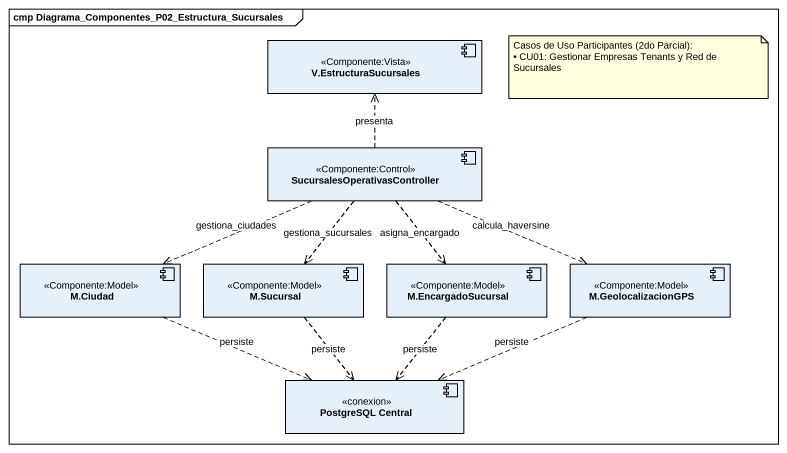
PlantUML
@startuml
mainframe cmp Diagrama_Componentes_P02_Estructura_Sucursales
component "V.EstructuraSucursales" as V_EstructuraSucursales <<Componente:Vista>>
component "SucursalesOperativasController" as SucursalesOperativasControll <<Componente:Control>>
component "M.Ciudad" as M_Ciudad <<Componente:Model>>
component "M.Sucursal" as M_Sucursal <<Componente:Model>>
component "M.EncargadoSucursal" as M_EncargadoSucursal <<Componente:Model>>
component "M.GeolocalizacionGPS" as M_GeolocalizacionGPS <<Componente:Model>>
component "PostgreSQL Central" as PostgreSQL_Central <<conexion>>
SucursalesOperativasControll .up.> V_EstructuraSucursales : presenta
SucursalesOperativasControll .left.> M_Ciudad : gestiona_ciudades
SucursalesOperativasControll ..> M_Sucursal : gestiona_sucursales
SucursalesOperativasControll ..> M_EncargadoSucursal : asigna_encargado
SucursalesOperativasControll .right.> M_GeolocalizacionGPS : calcula_haversine
M_Ciudad .right.> PostgreSQL_Central : persiste
M_Sucursal ..> PostgreSQL_Central : persiste
M_EncargadoSucursal ..> PostgreSQL_Central : persiste
M_GeolocalizacionGPS .left.> PostgreSQL_Central : persiste
note as N1
  Casos de Uso Participantes (2do Parcial):
  • CU01: Gestionar Empresas Tenants y Red de Sucursales
end note
@enduml
